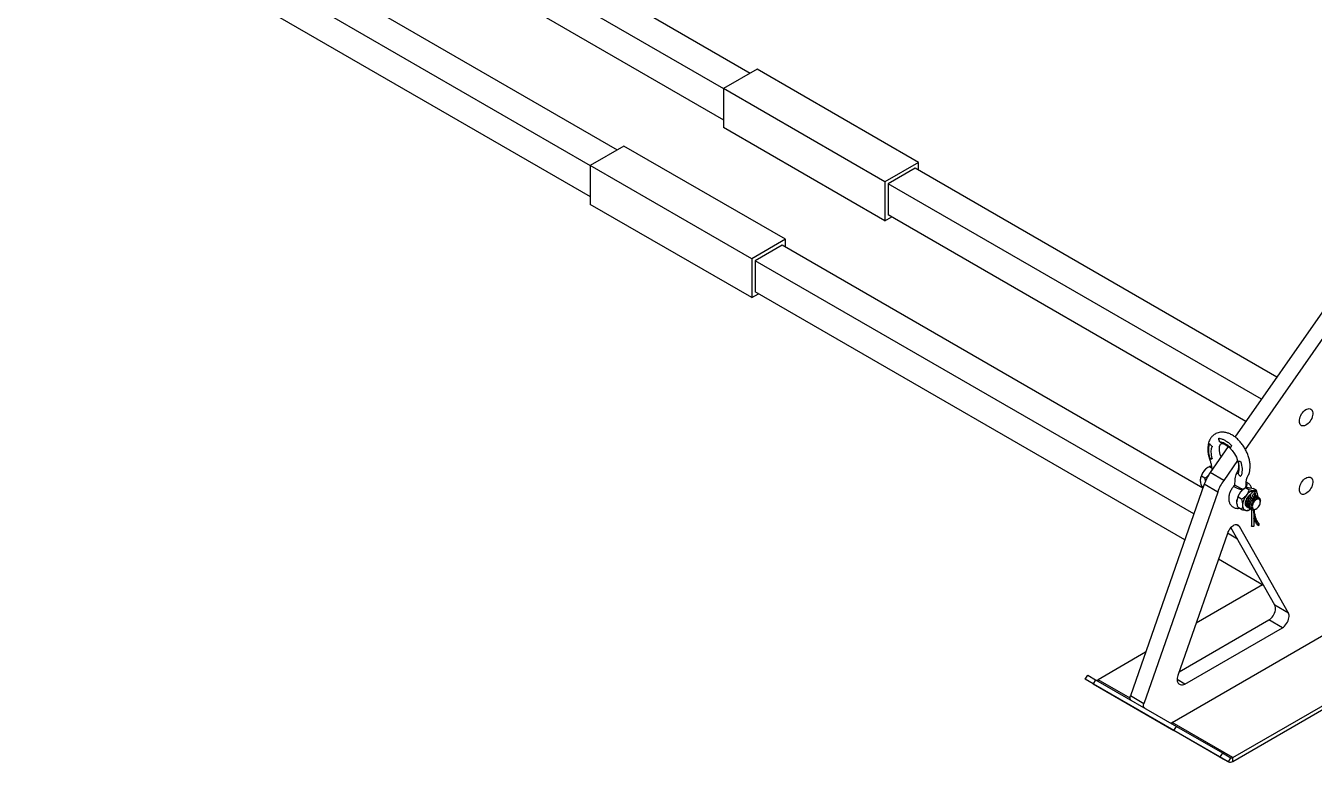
# Model space of a CAD drawing. Header units: millimetres. Extents: x 0 to 276, y 0 to 213.
# Drawn here: x 125.72 to 148.63, y 110.06 to 123.15 of the extents above; entities that cross this region are included whole.
import ezdxf

# ---------------------------------------------------------------- set-up
doc = ezdxf.new("R2010")
doc.units = ezdxf.units.MM

msp = doc.modelspace()

# ---------------------------------------------------------------- linework, layer by layer
at = {"color": 7, "linetype": 'Continuous', "lineweight": 25}
for p, q in [((128.563, 128.104), (138.602, 122.308)), ((128.084, 127.828), (138.124, 122.032)), ((128.084, 127.274), (138.124, 121.479)), ((126.196, 126.738), (136.236, 120.942)), ((125.717, 126.461), (135.757, 120.665)), ((125.717, 125.908), (135.757, 120.112)), ((138.722, 122.377), (138.124, 122.032)), ((141.596, 120.718), (138.722, 122.377)), ((140.997, 120.373), (138.124, 122.032)), ((138.124, 122.032), (138.124, 121.34)), ((140.997, 119.681), (138.124, 121.34)), ((136.356, 121.011), (135.757, 120.666)), ((139.229, 119.352), (136.356, 121.011)), ((138.631, 119.007), (135.757, 120.666)), ((135.757, 120.666), (135.757, 119.974)), ((141.596, 120.718), (140.997, 120.373)), ((141.536, 120.615), (141.057, 120.338)), ((147.966, 116.903), (141.536, 120.615)), ((141.596, 120.58), (141.596, 120.718)), ((140.997, 120.373), (140.997, 119.681)), ((141.057, 120.338), (141.057, 119.785)), ((147.691, 116.509), (141.057, 120.338)), ((138.631, 118.315), (135.757, 119.974)), ((140.997, 119.681), (141.117, 119.75)), ((147.416, 116.114), (141.057, 119.785)), ((139.229, 119.352), (138.631, 119.007)), ((139.17, 119.248), (138.691, 118.972)), ((146.651, 114.93), (139.17, 119.248)), ((139.229, 119.214), (139.229, 119.352)), ((138.631, 119.007), (138.631, 118.315)), ((138.691, 118.972), (138.691, 118.419)), ((146.49, 114.469), (138.691, 118.972)), ((138.631, 118.315), (138.751, 118.384)), ((146.33, 114.009), (138.691, 118.419)), ((148.859, 118.182), (147.222, 115.837)), ((149.098, 118.044), (147.405, 115.618)), ((146.769, 115.717), (146.766, 115.716)), ((146.934, 115.806), (146.932, 115.805)), ((146.947, 115.756), (146.949, 115.757)), ((146.962, 115.748), (146.96, 115.746)), ((147.103, 115.667), (146.781, 115.206)), ((147.134, 115.646), (147.136, 115.648)), ((146.76, 115.308), (146.739, 115.296)), ((146.808, 115.281), (146.76, 115.308)), ((146.766, 115.468), (146.769, 115.47)), ((146.776, 115.457), (146.774, 115.455)), ((146.809, 115.452), (146.811, 115.453)), ((146.811, 115.453), (146.814, 115.454)), ((147.267, 115.42), (147.021, 115.067)), ((147.28, 115.399), (147.277, 115.397)), ((146.685, 115.107), (146.625, 115.141)), ((147.021, 115.067), (146.781, 115.206)), ((147.277, 115.196), (147.28, 115.198)), ((147.281, 115.182), (147.279, 115.18)), ((147.314, 115.143), (147.316, 115.145)), ((146.675, 114.997), (145.361, 111.233)), ((146.914, 114.859), (145.601, 111.095)), ((146.656, 114.944), (146.625, 114.961)), ((146.914, 114.859), (146.675, 114.997)), ((147.216, 114.989), (147.215, 114.989)), ((147.411, 114.933), (147.39, 114.921)), ((147.471, 114.898), (147.411, 114.933)), ((147.42, 114.99), (147.419, 114.994)), ((147.606, 114.886), (147.545, 114.921)), ((147.336, 114.73), (147.276, 114.765)), ((147.336, 114.551), (147.276, 114.586)), ((147.431, 114.596), (147.434, 114.594)), ((147.455, 114.582), (147.458, 114.58)), ((147.501, 114.771), (147.502, 114.768)), ((147.57, 114.773), (147.573, 114.772)), ((147.596, 114.792), (147.593, 114.794)), ((147.62, 114.778), (147.617, 114.78)), ((147.626, 114.773), (147.626, 114.784)), ((147.644, 114.764), (147.641, 114.766)), ((147.672, 114.714), (147.672, 114.703)), ((147.672, 114.714), (147.673, 114.705)), ((147.673, 114.703), (147.673, 114.705)), ((147.673, 114.684), (147.673, 114.689)), ((147.471, 114.539), (147.492, 114.551)), ((147.479, 114.568), (147.482, 114.566)), ((147.503, 114.554), (147.506, 114.552)), ((147.556, 114.542), (147.556, 114.251)), ((147.586, 114.552), (147.599, 114.559)), ((147.599, 114.56), (147.595, 114.557)), ((147.595, 114.557), (147.599, 114.559)), ((147.599, 114.559), (147.602, 114.561)), ((147.086, 114.123), (146.204, 111.596)), ((147.266, 114.022), (147.086, 114.125)), ((147.932, 112.845), (147.15, 114.227)), ((147.3, 114.246), (147.246, 114.277)), ((148.171, 112.707), (147.3, 114.246)), ((147.617, 114.283), (147.647, 114.266)), ((147.731, 113.2), (146.926, 113.665)), ((147.713, 113.211), (146.529, 112.527)), ((148.171, 112.707), (147.932, 112.845)), ((146.227, 111.662), (147.825, 112.584)), ((148.064, 112.446), (147.825, 112.584)), ((146.104, 110.761), (149.03, 112.45)), ((146.331, 111.445), (148.064, 112.446)), ((145.632, 112.009), (144.787, 111.521)), ((147.182, 110.139), (150.108, 111.828)), ((144.56, 111.53), (144.603, 111.604)), ((144.603, 111.604), (144.743, 111.523)), ((147.182, 110.07), (150.167, 111.794)), ((144.709, 111.445), (144.56, 111.53)), ((144.701, 111.449), (144.56, 111.53)), ((144.743, 111.523), (144.701, 111.449)), ((144.701, 111.449), (146.137, 110.62)), ((147.104, 110.062), (144.709, 111.445)), ((144.743, 111.523), (146.18, 110.693)), ((145.355, 111.193), (144.787, 111.521)), ((146.331, 111.445), (146.191, 111.526)), ((146.226, 111.449), (146.246, 111.437)), ((145.601, 111.095), (145.361, 111.233)), ((147.182, 110.139), (146.104, 110.761)), ((146.137, 110.62), (146.18, 110.693)), ((146.18, 110.693), (146.997, 110.221)), ((146.955, 110.148), (146.137, 110.62)), ((146.997, 110.221), (146.955, 110.148)), ((146.997, 110.221), (147.146, 110.135)), ((146.955, 110.148), (147.104, 110.062)), ((147.104, 110.062), (147.146, 110.135)), ((147.182, 110.07), (147.182, 110.139))]:
    msp.add_line(p, q, dxfattribs=at)
at = {"color": 7, "linetype": 'Continuous', "lineweight": 25, "flags": 128}
for points in [[(148.367, 116.119), (148.368, 116.144), (148.374, 116.169), (148.382, 116.196), (148.393, 116.222), (148.407, 116.247), (148.424, 116.27), (148.442, 116.291), (148.461, 116.309), (148.481, 116.324), (148.502, 116.334), (148.522, 116.341), (148.54, 116.343), (148.558, 116.341), (148.573, 116.334), (148.586, 116.323), (148.596, 116.308), (148.602, 116.29), (148.606, 116.269), (148.606, 116.246), (148.602, 116.22), (148.596, 116.194), (148.586, 116.168), (148.573, 116.143), (148.558, 116.118), (148.54, 116.096), (148.522, 116.076), (148.502, 116.06), (148.481, 116.047), (148.461, 116.039), (148.442, 116.034), (148.424, 116.034), (148.407, 116.039), (148.393, 116.048), (148.382, 116.061), (148.374, 116.077), (148.368, 116.097), (148.367, 116.119)], [(146.975, 115.483), (146.97, 115.499), (146.96, 115.529), (146.953, 115.558), (146.946, 115.6), (146.945, 115.638), (146.949, 115.67), (146.957, 115.696), (146.967, 115.712), (146.975, 115.717), (146.984, 115.72), (146.997, 115.72), (147.015, 115.717), (147.045, 115.706), (147.084, 115.683), (147.127, 115.648), (147.171, 115.599), (147.212, 115.541), (147.246, 115.477), (147.269, 115.413), (147.277, 115.382), (147.282, 115.353), (147.285, 115.328), (147.285, 115.307), (147.284, 115.283), (147.281, 115.266), (147.276, 115.248), (147.266, 115.229), (147.252, 115.201), (147.239, 115.169), (147.233, 115.149), (147.227, 115.126), (147.221, 115.094), (147.217, 115.053), (147.215, 115.006), (147.215, 114.989), (147.215, 114.989)], [(148.367, 114.903), (148.368, 114.927), (148.374, 114.953), (148.382, 114.979), (148.393, 115.005), (148.407, 115.03), (148.424, 115.053), (148.442, 115.074), (148.461, 115.092), (148.481, 115.107), (148.502, 115.118), (148.522, 115.124), (148.54, 115.126), (148.558, 115.124), (148.573, 115.117), (148.586, 115.106), (148.596, 115.092), (148.602, 115.073), (148.606, 115.052), (148.606, 115.029), (148.602, 115.004), (148.596, 114.978), (148.586, 114.952), (148.573, 114.926), (148.558, 114.902), (148.54, 114.879), (148.522, 114.86), (148.502, 114.843), (148.481, 114.831), (148.461, 114.822), (148.442, 114.818), (148.424, 114.818), (148.407, 114.822), (148.393, 114.831), (148.382, 114.844), (148.374, 114.86), (148.368, 114.88), (148.367, 114.903)], [(147.499, 114.813), (147.492, 114.809), (147.474, 114.797), (147.458, 114.782), (147.442, 114.763), (147.429, 114.743), (147.418, 114.721), (147.409, 114.698), (147.404, 114.676), (147.403, 114.655), (147.404, 114.636), (147.409, 114.619), (147.418, 114.606), (147.427, 114.598)], [(147.559, 114.88), (147.543, 114.88), (147.527, 114.877), (147.509, 114.871), (147.492, 114.862), (147.474, 114.85), (147.457, 114.837), (147.44, 114.82), (147.424, 114.802)], [(147.566, 114.755), (147.566, 114.757), (147.567, 114.765), (147.57, 114.775), (147.58, 114.794), (147.586, 114.813), (147.586, 114.83), (147.58, 114.846), (147.573, 114.854), (147.565, 114.859), (147.555, 114.861), (147.545, 114.861), (147.529, 114.855), (147.513, 114.84), (147.506, 114.829), (147.5, 114.818), (147.497, 114.807), (147.496, 114.797), (147.497, 114.787), (147.499, 114.779), (147.503, 114.772), (147.507, 114.768), (147.513, 114.763), (147.516, 114.759), (147.517, 114.749), (147.517, 114.749)], [(147.626, 114.784), (147.625, 114.804), (147.622, 114.822), (147.616, 114.838), (147.608, 114.852), (147.599, 114.863), (147.587, 114.871), (147.574, 114.877), (147.559, 114.88)], [(147.357, 114.629), (147.358, 114.609), (147.362, 114.591), (147.367, 114.575), (147.375, 114.561), (147.385, 114.55), (147.397, 114.541), (147.41, 114.536), (147.424, 114.533)], [(147.529, 114.548), (147.527, 114.547), (147.506, 114.552), (147.493, 114.565), (147.485, 114.584), (147.483, 114.609), (147.487, 114.636), (147.497, 114.666), (147.512, 114.695), (147.531, 114.721), (147.554, 114.743), (147.578, 114.76), (147.602, 114.769), (147.625, 114.771), (147.644, 114.764), (147.663, 114.745), (147.672, 114.714), (147.672, 114.714)], [(147.602, 114.725), (147.586, 114.715), (147.572, 114.7), (147.558, 114.684), (147.547, 114.665), (147.539, 114.645), (147.533, 114.625), (147.53, 114.606), (147.531, 114.589), (147.535, 114.574), (147.543, 114.563), (147.553, 114.555), (147.565, 114.551), (147.579, 114.552), (147.594, 114.557), (147.609, 114.566), (147.624, 114.578), (147.638, 114.594), (147.651, 114.612), (147.661, 114.631), (147.668, 114.651), (147.672, 114.67), (147.673, 114.689), (147.67, 114.705), (147.665, 114.718), (147.656, 114.728), (147.645, 114.733), (147.632, 114.735), (147.617, 114.732), (147.602, 114.725)], [(147.3, 114.246), (147.289, 114.26), (147.276, 114.27), (147.26, 114.276), (147.243, 114.277), (147.223, 114.274), (147.203, 114.267), (147.183, 114.255), (147.163, 114.239), (147.144, 114.221), (147.126, 114.199), (147.11, 114.175), (147.096, 114.149), (147.086, 114.123)], [(147.556, 114.251), (147.549, 114.247), (147.54, 114.246), (147.531, 114.246), (147.523, 114.249), (147.518, 114.254), (147.517, 114.258)], [(147.825, 112.584), (147.845, 112.597), (147.864, 112.615), (147.883, 112.635), (147.899, 112.658), (147.914, 112.682), (147.926, 112.708), (147.935, 112.734), (147.941, 112.76), (147.944, 112.784), (147.943, 112.807), (147.939, 112.828), (147.932, 112.845)], [(148.064, 112.446), (148.084, 112.459), (148.104, 112.476), (148.122, 112.497), (148.139, 112.519), (148.154, 112.544), (148.166, 112.57), (148.175, 112.596), (148.181, 112.621), (148.184, 112.646), (148.183, 112.669), (148.179, 112.69), (148.171, 112.707)], [(146.204, 111.596), (146.197, 111.572), (146.192, 111.548), (146.191, 111.526), (146.193, 111.505), (146.197, 111.487), (146.204, 111.471), (146.214, 111.458), (146.226, 111.449)], [(145.372, 111.159), (145.366, 111.164), (145.361, 111.171), (145.358, 111.178), (145.356, 111.188), (145.355, 111.198), (145.355, 111.209), (145.358, 111.221), (145.361, 111.233)], [(145.612, 111.021), (145.606, 111.026), (145.601, 111.032), (145.597, 111.04), (145.595, 111.049), (145.594, 111.06), (145.595, 111.071), (145.597, 111.083), (145.601, 111.095)]]:
    msp.add_lwpolyline(points, dxfattribs=at)
at = {"color": 7, "linetype": 'Continuous', "lineweight": 25}
for centre, radius, start, end in [((146.867, 115.084), 0.248, 121.1127, 142.0209), ((146.897, 115.05), 0.292, 140.2279, 177.3607), ((147.49, 114.71), 0.864, 145.0468, 160.6009), ((147.729, 114.572), 0.864, 145.0468, 160.6009), ((147.547, 114.674), 0.292, 140.2279, 177.3607), ((147.518, 114.709), 0.248, 121.1127, 142.0209), ((147.649, 114.615), 0.292, 140.2279, 177.3607), ((147.427, 114.66), 0.127, 268.8707, 305.1556), ((147.635, 114.28), 0.0188, 308.9204, 35.3472), ((144.766, 111.551), 0.0366, 249.6196, 305.267), ((146.282, 111.515), 0.0852, 245.686, 305.6182), ((146.083, 110.791), 0.0366, 249.6196, 305.267), ((147.136, 110.134), 0.0784, 245.686, 305.6182), ((147.161, 110.168), 0.0358, 245.686, 305.6182)]:
    msp.add_arc(centre, radius, start, end, dxfattribs=at)
for points, knots in [([(147.421, 114.99), (147.421, 114.991), (147.421, 115.004), (147.421, 115.025), (147.422, 115.051), (147.425, 115.07), (147.429, 115.086), (147.432, 115.099), (147.436, 115.11), (147.442, 115.125), (147.452, 115.145), (147.466, 115.17), (147.477, 115.201), (147.484, 115.231), (147.49, 115.268), (147.493, 115.316), (147.489, 115.379), (147.475, 115.45), (147.452, 115.523), (147.421, 115.593), (147.384, 115.659), (147.34, 115.721), (147.291, 115.778), (147.237, 115.828), (147.18, 115.869), (147.121, 115.899), (147.07, 115.916), (147.025, 115.924), (146.985, 115.926), (146.942, 115.921), (146.902, 115.909), (146.867, 115.891), (146.833, 115.867), (146.801, 115.835), (146.776, 115.795), (146.758, 115.754), (146.746, 115.712), (146.739, 115.666), (146.738, 115.619), (146.741, 115.575), (146.747, 115.533), (146.756, 115.489), (146.771, 115.44), (146.787, 115.395), (146.797, 115.354), (146.804, 115.318), (146.808, 115.281), (146.809, 115.257), (146.809, 115.245)], [0, 0, 0, 0, 0.001915, 0.020426, 0.034805, 0.047289, 0.058553, 0.067988, 0.0765, 0.086026, 0.099052, 0.121173, 0.140095, 0.155506, 0.168971, 0.196451, 0.226204, 0.25973, 0.293698, 0.326108, 0.35765, 0.389639, 0.422116, 0.45496, 0.488095, 0.520756, 0.551843, 0.570243, 0.591195, 0.615707, 0.638437, 0.658997, 0.67806, 0.704528, 0.732169, 0.752255, 0.775029, 0.800033, 0.823014, 0.843075, 0.862421, 0.882059, 0.904173, 0.930255, 0.944583, 0.962157, 0.981621, 1, 1, 1, 1]), ([(146.766, 115.468), (146.761, 115.488), (146.751, 115.527), (146.745, 115.586), (146.747, 115.642), (146.755, 115.686), (146.763, 115.708), (146.766, 115.716)], [0, 0, 0, 0, 0.209482, 0.424062, 0.651773, 0.886085, 1, 1, 1, 1]), ([(146.769, 115.717), (146.764, 115.703), (146.754, 115.675), (146.748, 115.624), (146.749, 115.566), (146.757, 115.513), (146.766, 115.48), (146.769, 115.47)], [0, 0, 0, 0, 0.209549, 0.424202, 0.651947, 0.886295, 1, 1, 1, 1]), ([(146.766, 115.716), (146.766, 115.717), (146.767, 115.718), (146.769, 115.718), (146.77, 115.718), (146.772, 115.716), (146.773, 115.714), (146.774, 115.713)], [0, 0, 0, 0, 0.195099, 0.38994, 0.591787, 0.806895, 1, 1, 1, 1]), ([(146.932, 115.805), (146.932, 115.806), (146.932, 115.809), (146.933, 115.812), (146.935, 115.815), (146.938, 115.816), (146.939, 115.816), (146.939, 115.816)], [0, 0, 0, 0, 0.222829, 0.445601, 0.668475, 0.881359, 1, 1, 1, 1]), ([(146.932, 115.805), (146.933, 115.798), (146.935, 115.78), (146.942, 115.765), (146.947, 115.756)], [0, 0, 0, 0, 0.394872, 1, 1, 1, 1]), ([(146.937, 115.816), (146.937, 115.816), (146.937, 115.815), (146.936, 115.813), (146.934, 115.81), (146.934, 115.807), (146.934, 115.806)], [0, 0, 0, 0, 0.003807, 0.330978, 0.681257, 1, 1, 1, 1]), ([(146.949, 115.757), (146.946, 115.763), (146.939, 115.777), (146.935, 115.795), (146.934, 115.806), (146.934, 115.806)], [0, 0, 0, 0, 0.379037, 0.977812, 1, 1, 1, 1]), ([(146.939, 115.816), (146.954, 115.813), (146.983, 115.807), (147.031, 115.787), (147.08, 115.757), (147.122, 115.724), (147.146, 115.7), (147.154, 115.692)], [0, 0, 0, 0, 0.209549, 0.424202, 0.651946, 0.886295, 1, 1, 1, 1]), ([(146.96, 115.746), (146.959, 115.747), (146.957, 115.747), (146.954, 115.749), (146.951, 115.751), (146.948, 115.753), (146.947, 115.755), (146.947, 115.756)], [0, 0, 0, 0, 0.201517, 0.402727, 0.612158, 0.836545, 1, 1, 1, 1]), ([(146.949, 115.757), (146.95, 115.756), (146.951, 115.754), (146.955, 115.751), (146.958, 115.749), (146.961, 115.748), (146.962, 115.748), (146.962, 115.748)], [0, 0, 0, 0, 0.232737, 0.465417, 0.697853, 0.917226, 1, 1, 1, 1]), ([(146.96, 115.746), (146.97, 115.745), (146.99, 115.741), (147.024, 115.727), (147.063, 115.706), (147.101, 115.678), (147.124, 115.655), (147.134, 115.646)], [0, 0, 0, 0, 0.177675, 0.358353, 0.588677, 0.825681, 1, 1, 1, 1]), ([(147.136, 115.648), (147.127, 115.657), (147.107, 115.676), (147.074, 115.702), (147.035, 115.725), (146.997, 115.741), (146.973, 115.746), (146.962, 115.748)], [0, 0, 0, 0, 0.171093, 0.344863, 0.575187, 0.812191, 1, 1, 1, 1]), ([(146.774, 115.713), (146.777, 115.708), (146.786, 115.694), (146.8, 115.683), (146.809, 115.677)], [0, 0, 0, 0, 0.394777, 1, 1, 1, 1]), ([(146.816, 115.463), (146.813, 115.476), (146.806, 115.503), (146.8, 115.546), (146.8, 115.591), (146.805, 115.632), (146.813, 115.654), (146.816, 115.664)], [0, 0, 0, 0, 0.177663, 0.358328, 0.588614, 0.825576, 1, 1, 1, 1]), ([(146.809, 115.677), (146.81, 115.676), (146.812, 115.674), (146.815, 115.671), (146.816, 115.668), (146.817, 115.665), (146.816, 115.664), (146.816, 115.664)], [0, 0, 0, 0, 0.231752, 0.463452, 0.694894, 0.914305, 1, 1, 1, 1]), ([(147.141, 115.644), (147.141, 115.643), (147.141, 115.642), (147.139, 115.642), (147.137, 115.643), (147.135, 115.644), (147.134, 115.646), (147.134, 115.646)], [0, 0, 0, 0, 0.231768, 0.463485, 0.694955, 0.914385, 1, 1, 1, 1]), ([(147.136, 115.648), (147.137, 115.647), (147.139, 115.645), (147.14, 115.644), (147.141, 115.644), (147.141, 115.644)], [0, 0, 0, 0, 0.396927, 0.793205, 1, 1, 1, 1]), ([(147.156, 115.676), (147.153, 115.671), (147.145, 115.659), (147.143, 115.649), (147.141, 115.644)], [0, 0, 0, 0, 0.394872, 1, 1, 1, 1]), ([(147.154, 115.692), (147.155, 115.691), (147.156, 115.689), (147.157, 115.686), (147.158, 115.682), (147.157, 115.678), (147.156, 115.676), (147.156, 115.676)], [0, 0, 0, 0, 0.195126, 0.389995, 0.591841, 0.806918, 1, 1, 1, 1]), ([(146.76, 115.308), (146.746, 115.3), (146.717, 115.282), (146.689, 115.256), (146.675, 115.24), (146.672, 115.237)], [0, 0, 0, 0, 0.432386, 0.879556, 1, 1, 1, 1]), ([(146.807, 115.314), (146.796, 115.315), (146.775, 115.315), (146.765, 115.311), (146.76, 115.308)], [0, 0, 0, 0, 0.504002, 1, 1, 1, 1]), ([(146.774, 115.455), (146.773, 115.455), (146.772, 115.456), (146.77, 115.459), (146.768, 115.462), (146.767, 115.466), (146.766, 115.468), (146.766, 115.468)], [0, 0, 0, 0, 0.222841, 0.445633, 0.668355, 0.881018, 1, 1, 1, 1]), ([(146.769, 115.47), (146.769, 115.469), (146.77, 115.466), (146.771, 115.463), (146.773, 115.46), (146.775, 115.458), (146.776, 115.457), (146.776, 115.457)], [0, 0, 0, 0, 0.194039, 0.38781, 0.588826, 0.803896, 1, 1, 1, 1]), ([(146.774, 115.455), (146.777, 115.454), (146.786, 115.451), (146.8, 115.452), (146.809, 115.452)], [0, 0, 0, 0, 0.394855, 1, 1, 1, 1]), ([(146.811, 115.453), (146.806, 115.453), (146.792, 115.452), (146.781, 115.455), (146.776, 115.456), (146.776, 115.457)], [0, 0, 0, 0, 0.379023, 0.977782, 1, 1, 1, 1]), ([(146.816, 115.463), (146.816, 115.462), (146.817, 115.459), (146.816, 115.456), (146.814, 115.454), (146.812, 115.452), (146.81, 115.452), (146.809, 115.452)], [0, 0, 0, 0, 0.201398, 0.402484, 0.611924, 0.836481, 1, 1, 1, 1]), ([(147.277, 115.397), (147.277, 115.398), (147.276, 115.401), (147.276, 115.403), (147.277, 115.405), (147.278, 115.406), (147.278, 115.405), (147.279, 115.405)], [0, 0, 0, 0, 0.201542, 0.402777, 0.612209, 0.836572, 1, 1, 1, 1]), ([(147.277, 115.397), (147.281, 115.384), (147.287, 115.357), (147.293, 115.314), (147.294, 115.269), (147.288, 115.228), (147.28, 115.206), (147.277, 115.196)], [0, 0, 0, 0, 0.177651, 0.358305, 0.588629, 0.825633, 1, 1, 1, 1]), ([(147.314, 115.402), (147.308, 115.401), (147.294, 115.401), (147.285, 115.404), (147.279, 115.405)], [0, 0, 0, 0, 0.394777, 1, 1, 1, 1]), ([(147.279, 115.405), (147.279, 115.404), (147.279, 115.403), (147.279, 115.401), (147.28, 115.399), (147.28, 115.399)], [0, 0, 0, 0, 0.321002, 0.813837, 1, 1, 1, 1]), ([(147.28, 115.198), (147.283, 115.207), (147.29, 115.226), (147.295, 115.261), (147.296, 115.305), (147.291, 115.352), (147.283, 115.385), (147.28, 115.399)], [0, 0, 0, 0, 0.171082, 0.344839, 0.575119, 0.812076, 1, 1, 1, 1]), ([(147.314, 115.402), (147.315, 115.402), (147.317, 115.402), (147.321, 115.4), (147.324, 115.397), (147.326, 115.394), (147.327, 115.393), (147.327, 115.392)], [0, 0, 0, 0, 0.22285, 0.445642, 0.668551, 0.881462, 1, 1, 1, 1]), ([(147.327, 115.392), (147.332, 115.372), (147.342, 115.333), (147.348, 115.274), (147.347, 115.218), (147.338, 115.174), (147.33, 115.152), (147.327, 115.144)], [0, 0, 0, 0, 0.209549, 0.424203, 0.651947, 0.886295, 1, 1, 1, 1]), ([(146.625, 115.141), (146.621, 115.133), (146.614, 115.118), (146.606, 115.092), (146.605, 115.073), (146.605, 115.063)], [0, 0, 0, 0, 0.372063, 0.681847, 1, 1, 1, 1]), ([(146.605, 115.063), (146.605, 115.061), (146.605, 115.048), (146.608, 115.021), (146.616, 114.988), (146.623, 114.968), (146.625, 114.961)], [0, 0, 0, 0, 0.062849, 0.423373, 0.79725, 1, 1, 1, 1]), ([(146.672, 115.237), (146.661, 115.221), (146.64, 115.191), (146.63, 115.157), (146.625, 115.141)], [0, 0, 0, 0, 0.504002, 1, 1, 1, 1]), ([(146.685, 115.107), (146.699, 115.115), (146.723, 115.129), (146.743, 115.148), (146.751, 115.156)], [0, 0, 0, 0, 0.6016306, 1, 1, 1, 1]), ([(146.699, 115.057), (146.698, 115.06), (146.695, 115.077), (146.689, 115.093), (146.685, 115.107)], [0, 0, 0, 0, 0.223693, 1, 1, 1, 1]), ([(147.279, 115.18), (147.278, 115.182), (147.277, 115.184), (147.276, 115.188), (147.276, 115.192), (147.277, 115.195), (147.277, 115.196), (147.277, 115.196)], [0, 0, 0, 0, 0.231767, 0.463476, 0.695096, 0.914668, 1, 1, 1, 1]), ([(147.28, 115.198), (147.28, 115.197), (147.279, 115.195), (147.279, 115.192), (147.279, 115.188), (147.28, 115.185), (147.281, 115.183), (147.281, 115.182)], [0, 0, 0, 0, 0.200107, 0.399881, 0.608529, 0.833406, 1, 1, 1, 1]), ([(147.314, 115.143), (147.308, 115.148), (147.294, 115.158), (147.285, 115.172), (147.279, 115.18)], [0, 0, 0, 0, 0.394855, 1, 1, 1, 1]), ([(147.281, 115.182), (147.285, 115.177), (147.293, 115.163), (147.307, 115.151), (147.316, 115.145), (147.316, 115.145)], [0, 0, 0, 0, 0.379023, 0.977782, 1, 1, 1, 1]), ([(147.327, 115.144), (147.327, 115.143), (147.326, 115.142), (147.323, 115.141), (147.32, 115.141), (147.317, 115.142), (147.315, 115.143), (147.314, 115.143)], [0, 0, 0, 0, 0.195201, 0.390151, 0.591911, 0.806762, 1, 1, 1, 1]), ([(147.316, 115.145), (147.317, 115.144), (147.32, 115.143), (147.323, 115.142), (147.325, 115.143), (147.326, 115.143)], [0, 0, 0, 0, 0.35723, 0.714371, 1, 1, 1, 1]), ([(147.517, 114.928), (147.515, 114.936), (147.509, 114.952), (147.497, 114.974), (147.482, 114.994), (147.464, 115.012), (147.443, 115.026), (147.428, 115.032), (147.422, 115.035)], [0, 0, 0, 0, 0.170792, 0.339038, 0.503016, 0.682052, 0.855271, 1, 1, 1, 1]), ([(147.207, 114.97), (147.204, 114.967), (147.193, 114.956), (147.177, 114.936), (147.159, 114.909), (147.143, 114.88), (147.13, 114.85), (147.12, 114.819), (147.113, 114.788), (147.11, 114.763), (147.11, 114.743), (147.111, 114.724), (147.114, 114.7), (147.121, 114.674), (147.132, 114.651), (147.145, 114.63), (147.162, 114.611), (147.181, 114.595), (147.204, 114.582), (147.227, 114.573), (147.252, 114.569), (147.277, 114.568), (147.293, 114.57), (147.301, 114.571)], [0, 0, 0, 0, 0.0217794, 0.0777466, 0.1335483, 0.189364, 0.2454581, 0.3020803, 0.3595554, 0.418102, 0.4365656, 0.4711521, 0.5232643, 0.5733648, 0.6216133, 0.6684226, 0.7142601, 0.7639268, 0.8121673, 0.8594231, 0.9061656, 0.9530529, 1, 1, 1, 1]), ([(147.357, 114.895), (147.353, 114.896), (147.341, 114.899), (147.315, 114.905), (147.283, 114.914), (147.254, 114.925), (147.229, 114.938), (147.21, 114.951), (147.202, 114.963), (147.206, 114.967), (147.207, 114.969)], [0, 0, 0, 0, 0.066002, 0.220537, 0.353052, 0.475186, 0.597307, 0.73157, 0.886622, 1, 1, 1, 1]), ([(147.214, 114.989), (147.214, 114.986), (147.213, 114.979), (147.209, 114.972), (147.206, 114.97), (147.206, 114.97)], [0, 0, 0, 0, 0.46502, 0.990661, 1, 1, 1, 1]), ([(147.215, 114.989), (147.215, 114.989), (147.214, 114.989), (147.22, 114.983), (147.231, 114.976), (147.244, 114.968), (147.266, 114.956), (147.294, 114.942), (147.324, 114.928), (147.35, 114.915), (147.362, 114.907), (147.367, 114.904)], [0, 0, 0, 0, 0.050673, 0.211317, 0.258601, 0.349, 0.473288, 0.598767, 0.737494, 0.900897, 1, 1, 1, 1]), ([(147.276, 114.765), (147.28, 114.78), (147.289, 114.809), (147.307, 114.841), (147.32, 114.858), (147.322, 114.861)], [0, 0, 0, 0, 0.432386, 0.879556, 1, 1, 1, 1]), ([(147.322, 114.861), (147.335, 114.875), (147.361, 114.903), (147.394, 114.923), (147.411, 114.933)], [0, 0, 0, 0, 0.504002, 1, 1, 1, 1]), ([(147.424, 114.802), (147.411, 114.788), (147.385, 114.76), (147.353, 114.74), (147.336, 114.73)], [0, 0, 0, 0, 0.504002, 1, 1, 1, 1]), ([(147.409, 114.934), (147.411, 114.941), (147.416, 114.956), (147.421, 114.975), (147.42, 114.986), (147.42, 114.99)], [0, 0, 0, 0, 0.380314, 0.807241, 1, 1, 1, 1]), ([(147.411, 114.933), (147.415, 114.935), (147.424, 114.939), (147.441, 114.94), (147.454, 114.939), (147.457, 114.939)], [0, 0, 0, 0, 0.432386, 0.879556, 1, 1, 1, 1]), ([(147.421, 115.019), (147.425, 115.013), (147.429, 115.006), (147.432, 114.99), (147.431, 114.972), (147.425, 114.951), (147.42, 114.94), (147.418, 114.935)], [0, 0, 0, 0, 0.2686713, 0.2716438, 0.6253087, 0.8558311, 1, 1, 1, 1]), ([(147.471, 114.898), (147.467, 114.884), (147.458, 114.855), (147.44, 114.823), (147.427, 114.806), (147.424, 114.802)], [0, 0, 0, 0, 0.432386, 0.879556, 1, 1, 1, 1]), ([(147.457, 114.939), (147.47, 114.937), (147.496, 114.934), (147.529, 114.925), (147.545, 114.921)], [0, 0, 0, 0, 0.504002, 1, 1, 1, 1]), ([(147.559, 114.88), (147.546, 114.882), (147.52, 114.885), (147.487, 114.894), (147.471, 114.898)], [0, 0, 0, 0, 0.504002, 1, 1, 1, 1]), ([(147.557, 114.749), (147.558, 114.757), (147.56, 114.772), (147.57, 114.789), (147.576, 114.801), (147.578, 114.809), (147.578, 114.818), (147.574, 114.825), (147.567, 114.829), (147.558, 114.827), (147.548, 114.819), (147.54, 114.808), (147.536, 114.796), (147.535, 114.787), (147.536, 114.781), (147.538, 114.777), (147.541, 114.775), (147.546, 114.772), (147.552, 114.765), (147.555, 114.757), (147.556, 114.75), (147.556, 114.748)], [0, 0, 0, 0, 0.111165, 0.207627, 0.245348, 0.283064, 0.32078, 0.377636, 0.434503, 0.491378, 0.548247, 0.605104, 0.661968, 0.704782, 0.747591, 0.767809, 0.788025, 0.82713, 0.886232, 0.978923, 1, 1, 1, 1]), ([(147.606, 114.886), (147.601, 114.884), (147.592, 114.88), (147.575, 114.879), (147.562, 114.88), (147.559, 114.88)], [0, 0, 0, 0, 0.432386, 0.879556, 1, 1, 1, 1]), ([(147.626, 114.784), (147.626, 114.794), (147.625, 114.814), (147.618, 114.849), (147.61, 114.873), (147.606, 114.886)], [0, 0, 0, 0, 0.309209, 0.627917, 1, 1, 1, 1]), ([(147.255, 114.688), (147.256, 114.697), (147.256, 114.716), (147.264, 114.742), (147.272, 114.757), (147.276, 114.765)], [0, 0, 0, 0, 0.309209, 0.627917, 1, 1, 1, 1]), ([(147.276, 114.586), (147.274, 114.593), (147.267, 114.612), (147.259, 114.645), (147.255, 114.672), (147.255, 114.686), (147.255, 114.688)], [0, 0, 0, 0, 0.201665, 0.56365, 0.936711, 1, 1, 1, 1]), ([(147.336, 114.73), (147.34, 114.717), (147.348, 114.694), (147.356, 114.659), (147.357, 114.639), (147.357, 114.629)], [0, 0, 0, 0, 0.3720856, 0.6818593, 1, 1, 1, 1]), ([(147.357, 114.629), (147.357, 114.627), (147.357, 114.613), (147.354, 114.591), (147.345, 114.568), (147.339, 114.555), (147.336, 114.551)], [0, 0, 0, 0, 0.063287, 0.424125, 0.798339, 1, 1, 1, 1]), ([(147.496, 114.798), (147.49, 114.795), (147.477, 114.786), (147.456, 114.765), (147.436, 114.738), (147.421, 114.709), (147.411, 114.679), (147.407, 114.651), (147.409, 114.627), (147.417, 114.607), (147.426, 114.599), (147.431, 114.596)], [0, 0, 0, 0, 0.081453, 0.196849, 0.310792, 0.426347, 0.540513, 0.655591, 0.770669, 0.884835, 1, 1, 1, 1]), ([(147.446, 114.59), (147.442, 114.591), (147.432, 114.593), (147.42, 114.606), (147.412, 114.625), (147.41, 114.649), (147.414, 114.678), (147.424, 114.707), (147.434, 114.727), (147.446, 114.746), (147.459, 114.763), (147.479, 114.783), (147.491, 114.791), (147.496, 114.794)], [0, 0, 0, 0, 0.0736524, 0.1821964, 0.2894349, 0.3975312, 0.5052328, 0.6120648, 0.7202123, 0.7214203, 0.828451, 0.9368454, 1, 1, 1, 1]), ([(147.501, 114.771), (147.493, 114.764), (147.479, 114.75), (147.46, 114.724), (147.445, 114.695), (147.435, 114.666), (147.431, 114.637), (147.433, 114.613), (147.441, 114.593), (147.45, 114.586), (147.455, 114.582)], [0, 0, 0, 0, 0.120975, 0.240488, 0.367831, 0.493642, 0.620459, 0.747276, 0.873087, 1, 1, 1, 1]), ([(147.47, 114.577), (147.466, 114.578), (147.455, 114.58), (147.444, 114.592), (147.436, 114.611), (147.434, 114.636), (147.438, 114.664), (147.448, 114.694), (147.463, 114.722), (147.481, 114.748), (147.495, 114.761), (147.502, 114.768)], [0, 0, 0, 0, 0.077352, 0.195812, 0.312847, 0.430818, 0.548789, 0.665824, 0.784284, 0.891513, 1, 1, 1, 1]), ([(147.522, 114.755), (147.515, 114.748), (147.502, 114.735), (147.484, 114.71), (147.469, 114.682), (147.459, 114.652), (147.455, 114.623), (147.457, 114.599), (147.465, 114.579), (147.474, 114.572), (147.479, 114.568)], [0, 0, 0, 0, 0.114784, 0.228295, 0.357682, 0.485512, 0.614365, 0.743219, 0.871049, 1, 1, 1, 1]), ([(147.495, 114.562), (147.49, 114.563), (147.48, 114.566), (147.468, 114.578), (147.46, 114.597), (147.458, 114.622), (147.462, 114.65), (147.472, 114.68), (147.487, 114.708), (147.505, 114.734), (147.519, 114.747), (147.526, 114.754)], [0, 0, 0, 0, 0.085489, 0.202991, 0.31908, 0.436098, 0.553115, 0.669204, 0.786706, 0.892733, 1, 1, 1, 1]), ([(147.641, 114.766), (147.641, 114.766), (147.636, 114.771), (147.622, 114.773), (147.599, 114.772), (147.575, 114.763), (147.551, 114.746), (147.528, 114.724), (147.508, 114.697), (147.493, 114.668), (147.483, 114.638), (147.479, 114.61), (147.481, 114.585), (147.489, 114.565), (147.498, 114.558), (147.503, 114.554)], [0, 0, 0, 0, 0.0002828, 0.0830015, 0.1667741, 0.2499731, 0.3331722, 0.4169448, 0.4996634, 0.5835517, 0.6664309, 0.7499731, 0.8335154, 0.9163946, 1, 1, 1, 1]), ([(147.508, 114.741), (147.508, 114.744), (147.506, 114.75), (147.504, 114.759), (147.503, 114.765), (147.502, 114.768)], [0, 0, 0, 0, 0.29115, 0.729426, 1, 1, 1, 1]), ([(147.672, 114.689), (147.672, 114.694), (147.673, 114.709), (147.665, 114.729), (147.649, 114.745), (147.626, 114.75), (147.6, 114.744), (147.572, 114.727), (147.546, 114.701), (147.524, 114.668), (147.51, 114.633), (147.505, 114.599), (147.508, 114.569), (147.521, 114.549), (147.542, 114.539), (147.564, 114.54), (147.58, 114.549), (147.586, 114.553)], [0, 0, 0, 0, 0.032065, 0.098609, 0.165858, 0.233728, 0.302471, 0.371668, 0.441907, 0.512429, 0.584165, 0.656028, 0.729245, 0.802595, 0.877144, 0.951985, 1, 1, 1, 1]), ([(147.522, 114.755), (147.523, 114.754), (147.524, 114.754), (147.526, 114.754), (147.526, 114.754)], [0, 0, 0, 0, 0.96847, 1, 1, 1, 1]), ([(147.541, 114.736), (147.54, 114.737), (147.536, 114.74), (147.531, 114.747), (147.528, 114.751), (147.526, 114.754)], [0, 0, 0, 0, 0.300379, 0.600531, 1, 1, 1, 1]), ([(147.57, 114.773), (147.57, 114.773), (147.571, 114.773), (147.572, 114.772), (147.572, 114.772), (147.573, 114.771)], [0, 0, 0, 0, 0.25024, 0.50048, 1, 1, 1, 1]), ([(147.573, 114.771), (147.574, 114.773), (147.575, 114.776), (147.578, 114.781), (147.579, 114.784), (147.579, 114.785)], [0, 0, 0, 0, 0.270202, 0.676701, 1, 1, 1, 1]), ([(147.617, 114.78), (147.617, 114.78), (147.613, 114.784), (147.6, 114.787), (147.586, 114.786), (147.579, 114.785)], [0, 0, 0, 0, 0.001866, 0.49806, 1, 1, 1, 1]), ([(147.581, 114.783), (147.581, 114.784), (147.58, 114.785), (147.58, 114.785), (147.579, 114.785)], [0, 0, 0, 0, 0.783616, 1, 1, 1, 1]), ([(147.593, 114.794), (147.593, 114.794), (147.59, 114.797), (147.585, 114.797), (147.581, 114.798)], [0, 0, 0, 0, 0.00538, 1, 1, 1, 1]), ([(147.581, 114.797), (147.586, 114.796), (147.596, 114.794), (147.602, 114.787), (147.605, 114.784)], [0, 0, 0, 0, 0.583591, 1, 1, 1, 1]), ([(147.581, 114.783), (147.588, 114.784), (147.602, 114.785), (147.619, 114.78), (147.626, 114.773), (147.629, 114.77)], [0, 0, 0, 0, 0.380522, 0.756503, 1, 1, 1, 1]), ([(147.581, 114.783), (147.581, 114.782), (147.582, 114.779), (147.582, 114.772), (147.582, 114.767), (147.582, 114.765)], [0, 0, 0, 0, 0.1826476, 0.5882121, 1, 1, 1, 1]), ([(147.336, 114.551), (147.35, 114.547), (147.379, 114.54), (147.408, 114.534), (147.422, 114.533), (147.424, 114.533)], [0, 0, 0, 0, 0.432386, 0.879556, 1, 1, 1, 1]), ([(147.424, 114.533), (147.435, 114.532), (147.456, 114.532), (147.466, 114.536), (147.471, 114.539)], [0, 0, 0, 0, 0.504002, 1, 1, 1, 1]), ([(147.517, 114.55), (147.517, 114.543), (147.517, 114.518), (147.517, 114.474), (147.517, 114.411), (147.517, 114.338), (147.517, 114.286), (147.517, 114.258)], [0, 0, 0, 0, 0.072644, 0.249144, 0.462536, 0.712821, 1, 1, 1, 1]), ([(147.617, 114.283), (147.604, 114.3), (147.58, 114.332), (147.564, 114.373), (147.556, 114.393)], [0, 0, 0, 0, 0.519497, 1, 1, 1, 1]), ([(147.647, 114.266), (147.635, 114.282), (147.61, 114.316), (147.583, 114.379), (147.565, 114.45), (147.557, 114.506), (147.557, 114.538), (147.557, 114.542)], [0, 0, 0, 0, 0.240398, 0.480789, 0.721184, 0.961581, 1, 1, 1, 1]), ([(147.651, 114.291), (147.643, 114.301), (147.629, 114.319), (147.613, 114.348), (147.601, 114.374), (147.593, 114.396), (147.585, 114.421), (147.577, 114.453), (147.57, 114.495), (147.568, 114.527), (147.566, 114.543)], [0, 0, 0, 0, 0.158884, 0.293903, 0.405006, 0.492138, 0.56206, 0.69247, 0.844183, 1, 1, 1, 1])]:
    msp.add_open_spline(points, degree=3, knots=knots, dxfattribs=at)

doc.saveas('drawing.dxf')
